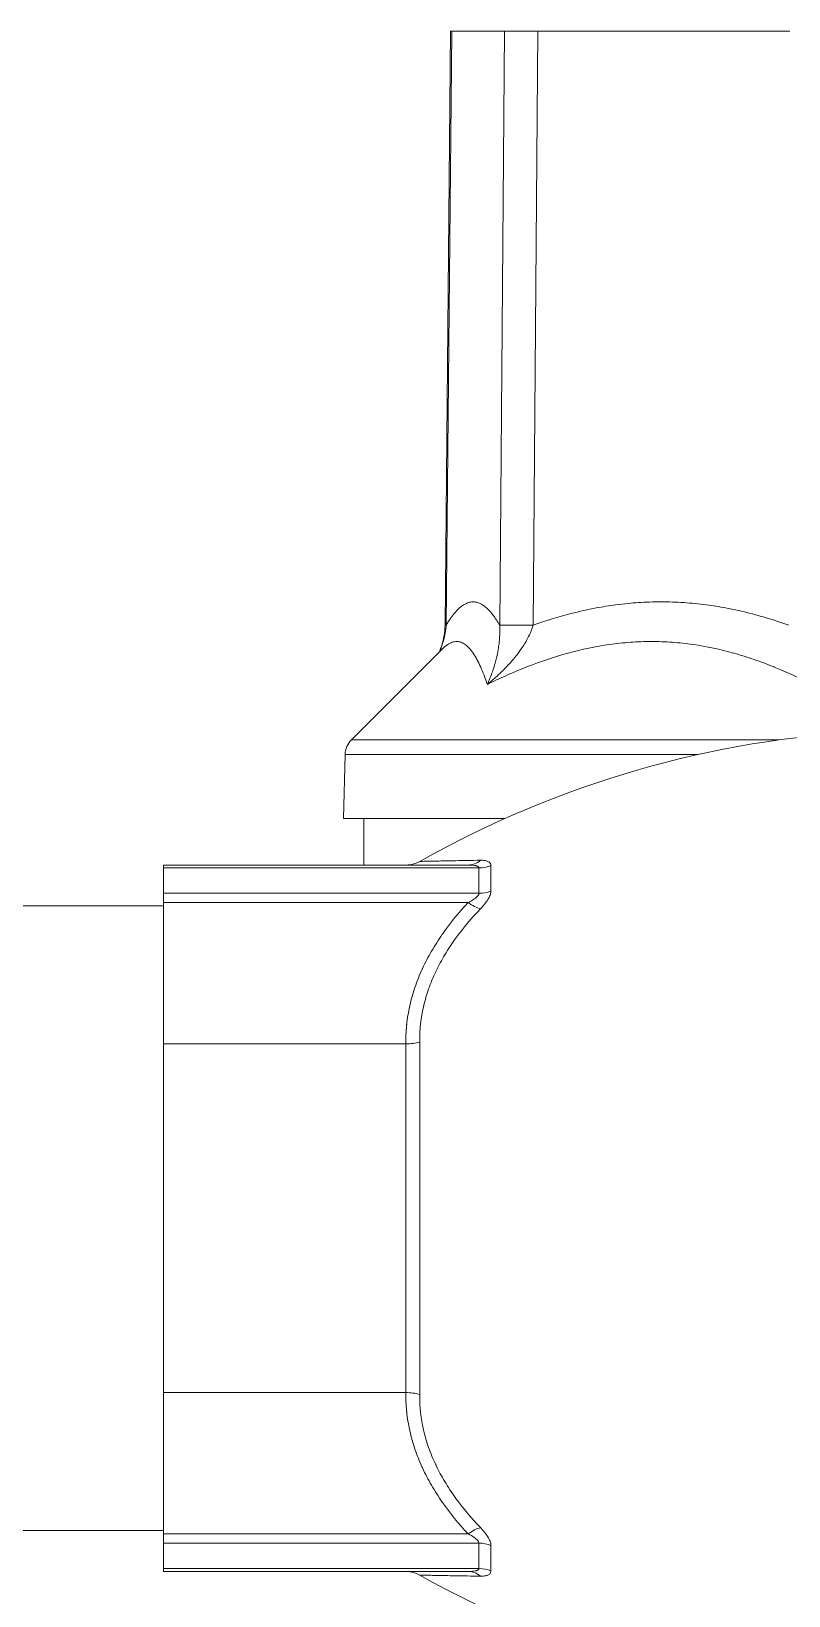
# Model space of a CAD drawing. Header units: millimetres. Extents: x 2.27 to 5, y 4.62 to 5.66.
# Drawn here: x 3.5547 to 3.5973, y 5.4512 to 5.5393 of the extents above; entities that cross this region are included whole.
import ezdxf

# ---------------------------------------------------------------- set-up
doc = ezdxf.new("R2010")
doc.units = ezdxf.units.MM

# ---------------------------------------------------------------- blocks, each defined once
blk = doc.blocks.new('110-32-lateral')
at = {"linetype": 'Continuous', "lineweight": 5}
for p, q in [((8.628609095765071, 3.67772370488722), (8.628300622068023, 3.644254321665311)), ((8.6286768982755, 3.67772370488722), (8.628368403818392, 3.644252069199463)), ((8.6286768982755, 3.67772370488722), (8.628609095765071, 3.67772370488722)), ((8.6286768982755, 3.67772370488722), (8.631647601531178, 3.67772370488722)), ((8.631380502050268, 3.644252055318496), (8.631647601531178, 3.67772370488722)), ((8.633531398165628, 3.67772370488722), (8.631647601531178, 3.67772370488722)), ((8.633531398165628, 3.67772370488722), (8.633264298795496, 3.644252069199463)), ((8.633531398165628, 3.67772370488722), (8.647730624840463, 3.67772370488722)), ((8.628129186543951, 3.642894814796484), (8.623022718831315, 3.637788347083848)), ((8.647105989477431, 3.637788347083848), (8.623022718831315, 3.637788347083848)), ((8.622666977370066, 3.636960336407067), (8.622572670566754, 3.63335890488722)), ((8.642556432305952, 3.636960336407067), (8.622666977370066, 3.636960336407067)), ((8.622572670566754, 3.63335890488722), (8.631681113475729, 3.63335890488722)), ((8.623731912889951, 3.630734904887223), (8.623731912889951, 3.63335890488722)), ((8.62960247596967, 3.630734904887223), (8.612442312889883, 3.630734904887223)), ((8.612442312889883, 3.630734904887223), (8.612442312889883, 3.630572022373407)), ((8.630882797102627, 3.629265827867886), (8.630882797102627, 3.630705408302365)), ((8.630209081250847, 3.630572022373407), (8.612442312889883, 3.630572022373407)), ((8.612442312889883, 3.630572022373407), (8.612442312889883, 3.629142103552585)), ((8.630209081250847, 3.629142103552585), (8.630209081250847, 3.630572022373407)), ((8.630209081250847, 3.629142103552585), (8.612442312889883, 3.629142103552585)), ((8.612442312889883, 3.629142103552585), (8.612442312889883, 3.628619191555912)), ((8.612442312889902, 3.62843090488722), (8.487770312889907, 3.62843090488722)), ((8.62960247596967, 3.628619191555912), (8.612442312889883, 3.628619191555912)), ((8.612442312889883, 3.620654891223678), (8.612442312889883, 3.628619191555912)), ((8.626090426211277, 3.620654891246871), (8.612442312889883, 3.620654891223678)), ((8.612442312889883, 3.620654891223678), (8.612442312889883, 3.601006918550743)), ((8.626090495447826, 3.601006918359136), (8.626090495447826, 3.620654891415377)), ((8.626875524429428, 3.600900408517993), (8.626875524429428, 3.620761401256587)), ((8.626090426211277, 3.601006918527552), (8.612442312889883, 3.601006918550743)), ((8.612442312889883, 3.593042618218528), (8.612442312889883, 3.601006918550743)), ((8.612442312889902, 3.593230904887221), (8.487770312889907, 3.593230904887221)), ((8.629602475969612, 3.593042618218528), (8.612442312889883, 3.593042618218528)), ((8.612442312889883, 3.593042618218528), (8.612442312889883, 3.592519706221857)), ((8.630209081250847, 3.592519706221857), (8.612442312889883, 3.592519706221857)), ((8.612442312889883, 3.592519706221857), (8.612442312889883, 3.591089787401035)), ((8.630209081250847, 3.591089787401035), (8.630209081250847, 3.592519706221857)), ((8.630882797102627, 3.590956401472077), (8.630882797102627, 3.592395981906555)), ((8.630209081250847, 3.591089787401035), (8.612442312889883, 3.591089787401035)), ((8.612442312889883, 3.591089787401035), (8.612442312889883, 3.590926904887222)), ((8.62960247596967, 3.590926904887222), (8.612442312889883, 3.590926904887222))]:
    blk.add_line(p, q, dxfattribs=at)
for centre, radius, start, end in [((8.623882560677238, 3.636928505237925), 0.001216, 135.0000000000113, 178.5000000000003), ((8.655136567766334, 3.580750904888158), 0.0575999999989701, 66.55357375091806, 119.3817730608071), ((8.655136567766334, 3.640910904886283), 0.0575999999989701, 240.6182269391889, 293.446426249082)]:
    blk.add_arc(centre, radius, start, end, dxfattribs=at)
for centre, major_axis, ratio, start_param, end_param in [((8.632900426705602, 3.644211927136172), (-0.0045998046375792, 4.239452914159998e-05), 0.0020685575872328, 0, 0.1719034599439739), ((8.635912525048253, 3.644211927136172), (-0.0045998535467709, 3.67062427739e-05), 0.0050541338821483, 5.325913381661126, 6.1112801045681), ((8.629602475969662, 3.632334904887223), (7.3e-15, -0.0016), 0.7765816069179444, 0, 0.5888527156676222), ((8.630209081250847, 3.632006696609323), (0.0016, 0), 0.896671397446734, 4.712388980384961, 5.147016308752708), ((8.630209081250861, 3.630472859269545), (0.0016, -1.47e-14), 0.8317223230995991, 4.712388980379061, 5.147016308739615), ((8.629602475969655, 3.629419191555921), (0.001167683077478, -0.0010938538433316), 0.3882908034601344, 5.061251774782728, 5.650104490464419), ((8.62609045153966, 3.621450573880167), (0.0016000373750669, 1.12315990107e-05), 0.4972685956650016, 4.708925816826488, 5.221740941518084), ((8.62609045484961, 3.600211237255948), (0.0016000345318205, -1.12315682943e-05), 0.4972686174901068, 1.061445293054848, 1.57426155577809), ((8.629602475969634, 3.592242618218541), (-0.0011676830774843, -0.001093853843325), 0.3882908034658897, 3.774673470306467, 4.363526186013877), ((8.630209081250861, 3.5911889505049), (-0.0016, -8e-16), 0.8317223230997058, 4.277761652025982, 4.712388980391009), ((8.630209081250847, 3.589655113165125), (-0.0015999999999999, -3.4e-15), 0.8966713974465578, 4.277761652024319, 4.712388980383878), ((8.629602475969655, 3.589326904887221), (-3.800000000000001e-15, 0.0016), 0.7765816069221029, 5.694332591486187, 6.283185307165112)]:
    blk.add_ellipse(centre, major_axis=major_axis, ratio=ratio, start_param=start_param, end_param=end_param, dxfattribs=at)
for points, knots in [([(8.62836840381837, 3.644252069199463), (8.628518015837477, 3.644504129608237), (8.628668307422423, 3.644723958989459), (8.628819300872678, 3.644907860768647), (8.628919300196372, 3.645029654485632), (8.629019607451141, 3.645135686585451), (8.629120269644032, 3.645225042129069), (8.629196409245642, 3.645292629525067), (8.629272758448002, 3.645350669930048), (8.629349292005214, 3.645398742162843), (8.629399740355396, 3.645430429763973), (8.629450268808085, 3.645457786793141), (8.629500897420982, 3.645480711258464), (8.629539440604901, 3.645498163482272), (8.629578035807718, 3.64551304390336), (8.629616705278195, 3.645525311450156), (8.629705888990813, 3.645553604192581), (8.629795468023339, 3.645568009133459), (8.629884804085739, 3.645568120628055), (8.6299746898758, 3.645568232808727), (8.630064184953625, 3.645553901997498), (8.630153202889446, 3.645525573296769), (8.630241968479714, 3.645497324901445), (8.630330259674786, 3.6454551577329), (8.630418133784431, 3.645399504187821), (8.630493258222094, 3.645351925426632), (8.630568077800133, 3.645294489372837), (8.630642620425396, 3.6452275318413), (8.630742456546363, 3.645137854556741), (8.630841757229282, 3.645031144408617), (8.630940565301342, 3.644908262104007), (8.630965063099374, 3.644877795505312), (8.630989530614313, 3.644846334754728), (8.631013966225211, 3.644813897736732), (8.631075590474147, 3.644732094712452), (8.631137035010248, 3.644644060129614), (8.631198281748347, 3.644550048470978), (8.63125927441542, 3.644456426802733), (8.63132007101629, 3.644356877249389), (8.631380500690339, 3.644252044114136)], [0, 0, 0, 0, 0.1503962124823886, 0.1503962124823886, 0.1503962124823886, 0.2500000000000002, 0.2500000000000002, 0.2500000000000002, 0.3253390372526271, 0.3253390372526271, 0.3253390372526271, 0.3750000000000002, 0.3750000000000002, 0.3750000000000002, 0.4128065191087131, 0.4128065191087131, 0.4128065191087131, 0.5, 0.5, 0.5, 0.5877300242253427, 0.5877300242253427, 0.5877300242253427, 0.6752113538380048, 0.6752113538380048, 0.6752113538380048, 0.75, 0.75, 0.75, 0.8501656206524405, 0.8501656206524405, 0.8501656206524405, 0.875, 0.875, 0.875, 0.9376299044248668, 0.9376299044248668, 0.9376299044248668, 1, 1, 1, 1]), ([(8.633264298795453, 3.644252069199463), (8.63397029168599, 3.644504121420531), (8.634680622902982, 3.64472393442038), (8.635395983215126, 3.644907890970653), (8.635868922364585, 3.645029508361143), (8.636344059430632, 3.645135453554321), (8.636821424107607, 3.645224745715149), (8.637183271297358, 3.645292430064294), (8.637546510872085, 3.645350559799727), (8.637911026244446, 3.645398698645184), (8.638150642485797, 3.645430342987467), (8.638390810008067, 3.645457670619126), (8.638631636064117, 3.645480579936503), (8.638815646788748, 3.645498084521182), (8.6390000223738, 3.645513007073031), (8.639184858471253, 3.645525304003019), (8.639609927718794, 3.645553583364289), (8.640037433211283, 3.645567983755974), (8.640463967148932, 3.64556811605091), (8.640893871354521, 3.645568249391181), (8.641322337044343, 3.645553923279639), (8.641749148387078, 3.645525573756192), (8.6421743251695, 3.645497332802975), (8.642597860361981, 3.645455175570944), (8.643019895339629, 3.645399529905553), (8.6433804311783, 3.645351992953159), (8.6437398720985, 3.645294611935952), (8.644098331098027, 3.645227719659427), (8.644579077364021, 3.645138007273331), (8.645057897528522, 3.645031231468511), (8.645534999065303, 3.644908244041623), (8.645652991363924, 3.644877827939222), (8.645770878540338, 3.644846420263366), (8.645888647540637, 3.644814040400511), (8.64618645595597, 3.644732159806959), (8.646483677199157, 3.644644021163177), (8.646780115478514, 3.644549908359039), (8.647074912145639, 3.644456316731623), (8.647368934885073, 3.644356816677782), (8.647661378032097, 3.644252045797236)], [0, 0, 0, 0, 0.1505008491662906, 0.1505008491662906, 0.1505008491662906, 0.25, 0.25, 0.25, 0.3254213494398959, 0.3254213494398959, 0.3254213494398959, 0.3749999999999999, 0.3749999999999999, 0.3749999999999999, 0.4128821277301073, 0.4128821277301073, 0.4128821277301073, 0.4999999999999999, 0.4999999999999999, 0.4999999999999999, 0.5878062361853523, 0.5878062361853523, 0.5878062361853523, 0.6752762006390016, 0.6752762006390016, 0.6752762006390016, 0.7499999999999999, 0.7499999999999999, 0.7499999999999999, 0.8502156106318095, 0.8502156106318095, 0.8502156106318095, 0.8749999999999998, 0.8749999999999998, 0.8749999999999998, 0.9376735363664186, 0.9376735363664186, 0.9376735363664186, 1, 1, 1, 1]), ([(8.627984744085921, 3.642750372338453), (8.628033107195805, 3.64287080221435), (8.62807682264566, 3.642993331348478), (8.628228078988755, 3.643482197555098), (8.628297073603205, 3.643869313206188), (8.628300622068023, 3.644254321665311)], [0.0477768537689138, 0.0477768537689138, 0.0477768537689138, 0.0477768537689138, 0.0868308261427736, 0.0868308261427736, 0.2014372328810355, 0.2014372328810355, 0.2014372328810355, 0.2014372328810355]), ([(8.628368403818392, 3.644252069199463), (8.628358358942755, 3.644107171685195), (8.628339897824027, 3.643964162040308), (8.628315123473433, 3.643825374347677), (8.62828882362765, 3.643678040721294), (8.628255402462457, 3.643535353148415), (8.628216465111583, 3.643396261953839), (8.6282058602512, 3.64335837949223), (8.62819484122081, 3.643320763133647), (8.628183421440298, 3.643283375895407), (8.628150803903017, 3.643176589286291), (8.628115018897267, 3.643071982625652), (8.628076487684986, 3.642969153141432), (8.628049847445487, 3.642898057478355), (8.628021896906084, 3.64282781297479), (8.627992725242107, 3.642758348667364)], [0, 0, 0, 0, 0.1063511576101013, 0.1063511576101013, 0.1063511576101013, 0.2192509502588688, 0.2192509502588688, 0.2192509502588688, 0.25, 0.25, 0.25, 0.3378264057471117, 0.3378264057471117, 0.3378264057471117, 0.3985490340864024, 0.3985490340864024, 0.3985490340864024, 0.3985490340864024]), ([(8.633264298795496, 3.644252069199463), (8.633221514569463, 3.644107174674708), (8.633168776784835, 3.643964172028621), (8.633109038403644, 3.643825384178597), (8.633045621113396, 3.643678049262714), (8.632974286100662, 3.643535352988942), (8.63289673954933, 3.643396252411527), (8.632875627115617, 3.643358381588516), (8.632854048040258, 3.643320776603399), (8.632832010743314, 3.643283400315556), (8.632769031981814, 3.643176585386118), (8.63270250638628, 3.643071955767027), (8.632632861491615, 3.642969097618603), (8.632534361418436, 3.642823623421314), (8.632429638165162, 3.642681700512926), (8.632319554830863, 3.64254273921049), (8.632285965700142, 3.642500338701982), (8.632251874937083, 3.642458214140614), (8.632217357755074, 3.642416405463155), (8.632134160270615, 3.642315633134991), (8.632048287458872, 3.642216451565076), (8.631960643584748, 3.642119404041661), (8.631833096260017, 3.641978171672512), (8.631701785709495, 3.641841427630549), (8.631566457170818, 3.641707640588421), (8.631540354742379, 3.641681835486799), (8.631514102238702, 3.641656140954623), (8.631487702524431, 3.641630554651371), (8.631373540192982, 3.641519909816267), (8.63125785268329, 3.641412445039879), (8.631140051243548, 3.641307113433342), (8.631066231057112, 3.641241107458796), (8.6309915721151, 3.641175939573304), (8.63091532450261, 3.641110938765571), (8.630838994480825, 3.641045867704217), (8.630761069202094, 3.640980961559137), (8.630683240303304, 3.640917599881298)], [0, 0, 0, 0, 0.1063555931673282, 0.1063555931673282, 0.1063555931673282, 0.2192609546244836, 0.2192609546244836, 0.2192609546244836, 0.25, 0.25, 0.25, 0.3378468449458883, 0.3378468449458883, 0.3378468449458883, 0.4620902758161986, 0.4620902758161986, 0.4620902758161986, 0.5, 0.5, 0.5, 0.5913745996837045, 0.5913745996837045, 0.5913745996837045, 0.7243512150482414, 0.7243512150482414, 0.7243512150482414, 0.75, 0.75, 0.75, 0.8609150295610247, 0.8609150295610247, 0.8609150295610247, 0.9304198520768344, 0.9304198520768344, 0.9304198520768344, 0.999999796208386, 0.999999796208386, 0.999999796208386, 0.999999796208386]), ([(8.631380502796723, 3.644252057004436), (8.631388055242075, 3.644107166650844), (8.63138959399405, 3.643964168134935), (8.631386396609777, 3.643825384178597), (8.631383002223608, 3.643678049262717), (8.631374275235407, 3.643535352988942), (8.631361455483407, 3.643396252411527), (8.631357965242259, 3.643358381588516), (8.631354168224505, 3.643320776603403), (8.631350077414622, 3.64328340031556), (8.631338386591535, 3.643176585386122), (8.63132433621007, 3.643071955767029), (8.631308256340382, 3.642969097618603), (8.631285514280847, 3.642823623421314), (8.63125871893775, 3.642681700512926), (8.631228444429034, 3.64254273921049), (8.631219206932393, 3.642500338701985), (8.63120964410112, 3.642458214140617), (8.631199786600922, 3.642416405463158), (8.631176026862391, 3.642315633134995), (8.631150501935956, 3.642216451565076), (8.631123565480522, 3.642119404041661), (8.631084365104428, 3.641978171672516), (8.631042174519791, 3.641841427630549), (8.630997090709377, 3.641707640588421), (8.630988394857447, 3.641681835486803), (8.630979590968288, 3.641656140954626), (8.630970680325952, 3.641630554651378), (8.63093214734433, 3.641519909816253), (8.630892041032247, 3.641412445039875), (8.630850208315257, 3.641307113433342), (8.63082399387362, 3.64124110745881), (8.630797096692687, 3.641175939573322), (8.630769230733655, 3.641110938765571), (8.630741334645819, 3.641045867678666), (8.630712466575488, 3.64098096150813), (8.630683239841808, 3.64091759980662)], [2.9838029257e-06, 2.9838029257e-06, 2.9838029257e-06, 2.9838029257e-06, 0.1063555931712155, 0.1063555931712155, 0.1063555931712155, 0.2192609546258009, 0.2192609546258009, 0.2192609546258009, 0.25, 0.25, 0.25, 0.3378468449472411, 0.3378468449472411, 0.3378468449472411, 0.4620902758178302, 0.4620902758178302, 0.4620902758178302, 0.5, 0.5, 0.5, 0.5913745996855492, 0.5913745996855492, 0.5913745996855492, 0.7243512150507017, 0.7243512150507017, 0.7243512150507017, 0.75, 0.75, 0.75, 0.8609150295858979, 0.8609150295858979, 0.8609150295858979, 0.9304198521077738, 0.9304198521077738, 0.9304198521077738, 0.999999823544928, 0.999999823544928, 0.999999823544928, 0.999999823544928]), ([(8.6306832398595, 3.64091760107177), (8.630561568950817, 3.641272594969578), (8.630436789003907, 3.641598494572122), (8.63030767251366, 3.641888785433852), (8.63030355842271, 3.641898035088981), (8.630299439936964, 3.641907248658206), (8.630295317128372, 3.641916425707307), (8.630231543021038, 3.642058381876683), (8.630166596840503, 3.642191849182967), (8.630100680706732, 3.642315255952574), (8.630030697349206, 3.642446277291131), (8.62995962103882, 3.642565957887455), (8.629887368359256, 3.642673456288044), (8.62988520252353, 3.642676678644328), (8.629883035630357, 3.642679890050754), (8.629880867675487, 3.642683090489718), (8.62973909386917, 3.642892383783156), (8.629592708558874, 3.643054730242436), (8.629440715920481, 3.643164714008417), (8.629363889797986, 3.643220306347405), (8.629285630808347, 3.643262522460112), (8.629205823662778, 3.643290806924728), (8.629125874711539, 3.643319141646717), (8.629044371894457, 3.643333495011919), (8.628961348507168, 3.643333341731047), (8.62887888313886, 3.643333189480412), (8.628795000075456, 3.643318703970877), (8.628710626704098, 3.643290384603567), (8.628626253332733, 3.643262065236257), (8.628541157370357, 3.643219859847501), (8.6284554000256, 3.643164465319731), (8.628347714909566, 3.643094906657819), (8.628238963876356, 3.643004552084605), (8.628129319535205, 3.642894918695049)], [1.48468354e-08, 1.48468354e-08, 1.48468354e-08, 1.48468354e-08, 0.1211400655708289, 0.1211400655708289, 0.1211400655708289, 0.1249999999999999, 0.1249999999999999, 0.1249999999999999, 0.1847078101699665, 0.1847078101699665, 0.1847078101699665, 0.2480997718563707, 0.2480997718563707, 0.2480997718563707, 0.2499999999999997, 0.2499999999999997, 0.2499999999999997, 0.374265768182241, 0.374265768182241, 0.374265768182241, 0.4370770808154461, 0.4370770808154461, 0.4370770808154461, 0.5, 0.5, 0.5, 0.5624999999999999, 0.5624999999999999, 0.5624999999999999, 0.6249999999999999, 0.6249999999999999, 0.6249999999999999, 0.7034809717622493, 0.7034809717622493, 0.7034809717622493, 0.7034809717622493]), ([(8.648954004573632, 3.64091760105369), (8.648263116751309, 3.641272559411628), (8.647563055145424, 3.641598413775401), (8.646851401553148, 3.641888665339942), (8.646828523497085, 3.641897996272348), (8.646805633484467, 3.641907290478851), (8.64678273203782, 3.641916547522193), (8.646431810385906, 3.642058394322937), (8.646077545614496, 3.642191762608145), (8.64572146250162, 3.642315112283895), (8.645343143140137, 3.642446164751365), (8.644962772678, 3.642565907986906), (8.644580640515043, 3.64267343462864), (8.64456882763951, 3.642676758606466), (8.644557013080586, 3.642680070906489), (8.644545196826781, 3.642683371509814), (8.643796258694643, 3.642892570442935), (8.643040099866234, 3.643054820455109), (8.642275293931398, 3.643164739492046), (8.641888515948258, 3.643220327794228), (8.641499525735057, 3.64326253580629), (8.641108164351941, 3.643290813958326), (8.640715542370437, 3.643319183195981), (8.640320533430147, 3.643333532483488), (8.639923315357201, 3.643333343120911), (8.639529293141633, 3.643333155281868), (8.639133182543404, 3.64331863291877), (8.638739798492693, 3.643290263640366), (8.638346414441976, 3.643261894361963), (8.637954497426271, 3.643219630326015), (8.637563992943527, 3.643164178782221), (8.636782983978051, 3.643053275694629), (8.636007589618977, 3.642889639193949), (8.635237349340072, 3.642679497316252), (8.635229561267968, 3.642677372524623), (8.635221773723899, 3.642675242979041), (8.635213986707804, 3.642673108685944), (8.634451637884837, 3.642464161406007), (8.633694346749913, 3.642209714360007), (8.632941680372376, 3.641916129716714), (8.632921112657662, 3.641908107084955), (8.63290054739042, 3.641900054804139), (8.632879984460196, 3.641891972955364), (8.632491632548728, 3.641739338997712), (8.632104114203784, 3.641576170484223), (8.63171973084691, 3.641404426665777), (8.63137205776463, 3.641249085125476), (8.631026949303333, 3.641086724848491), (8.630683239804767, 3.640917600520944)], [1.52885703e-08, 1.52885703e-08, 1.52885703e-08, 1.52885703e-08, 0.1211066937485885, 0.1211066937485885, 0.1211066937485885, 0.1250000000000001, 0.1250000000000001, 0.1250000000000001, 0.184657605116349, 0.184657605116349, 0.184657605116349, 0.2480406363769738, 0.2480406363769738, 0.2480406363769738, 0.2500000000000003, 0.2500000000000003, 0.2500000000000003, 0.3741884404879948, 0.3741884404879948, 0.3741884404879948, 0.4369930715102337, 0.4369930715102337, 0.4369930715102337, 0.5000000000000006, 0.5000000000000006, 0.5000000000000006, 0.5625000000000006, 0.5625000000000006, 0.5625000000000006, 0.6250000000000004, 0.6250000000000004, 0.6250000000000004, 0.7500000000000002, 0.7500000000000002, 0.7500000000000002, 0.7512639030183764, 0.7512639030183764, 0.7512639030183764, 0.8750000000000001, 0.8750000000000001, 0.8750000000000001, 0.8783812706637686, 0.8783812706637686, 0.8783812706637686, 0.9422400160609068, 0.9422400160609068, 0.9422400160609068, 0.9999999748264572, 0.9999999748264572, 0.9999999748264572, 0.9999999748264572]), ([(8.626089597086903, 3.630734904889159), (8.626262481650471, 3.630734913398395), (8.626437590272138, 3.630763684012642), (8.626695824279594, 3.630850880593985), (8.626787663492768, 3.630891808082591), (8.626874516386719, 3.630940710388487)], [0, 0, 0, 0, 0.0514601729647285, 0.0514601729647285, 0.0811286948073375, 0.0811286948073375, 0.0811286948073375, 0.0811286948073375]), ([(8.626874516599306, 3.630940710270053), (8.626874517055986, 3.630940710193399), (8.626874518163838, 3.630940710130797), (8.626874519923057, 3.630940710082246), (8.626874834166273, 3.630940701409585), (8.626896059288846, 3.630941164219098), (8.626937206260848, 3.630942083012214), (8.626937588587253, 3.630942091549389), (8.626937972625235, 3.630942100125763), (8.626938358373216, 3.630942108741304), (8.626979567599271, 3.630943029134176), (8.627040480474271, 3.63094434947941), (8.627119766205432, 3.630946031533675), (8.627121097085968, 3.630946059768429), (8.627122433131767, 3.630946088104867), (8.627123774336672, 3.630946116542762), (8.627203271652746, 3.630947802143758), (8.627300946977876, 3.630949880323612), (8.627415922287447, 3.630952268395024), (8.627418445585908, 3.630952320804683), (8.62742097722532, 3.63095237336363), (8.627423517210183, 3.630952426071182), (8.627479938821637, 3.630953596883319), (8.627540417648582, 3.630954839118476), (8.627605025418736, 3.630956152549721), (8.627672613233301, 3.630957526563212), (8.627744719430424, 3.630958978486987), (8.627820735854378, 3.630960494308457), (8.627824380500327, 3.630960566985287), (8.627828034140242, 3.630960639809138), (8.62783169675592, 3.630960712779543), (8.627981202178866, 3.630963691380678), (8.628145083093983, 3.630966885408316), (8.628321511932022, 3.630970232193778), (8.628503003029982, 3.630973675008317), (8.628697775525858, 3.63097727956288), (8.628904822464362, 3.630981000913941), (8.628908663472272, 3.630981069950163), (8.628912508708062, 3.630981139026677), (8.628916358167528, 3.630981208143278), (8.629329424869523, 3.630988624708507), (8.62979042040434, 3.630996454356971), (8.63029258655876, 3.63100437938904)], [0.4996533291639299, 0.4996533291639299, 0.4996533291639299, 0.4996533291639299, 0.4999999999999993, 0.4999999999999993, 0.4999999999999993, 0.5619246134325838, 0.5619246134325838, 0.5619246134325838, 0.5624999999999992, 0.5624999999999992, 0.5624999999999992, 0.62396820231175, 0.62396820231175, 0.62396820231175, 0.6249999999999992, 0.6249999999999992, 0.6249999999999992, 0.6861578040638693, 0.6861578040638693, 0.6861578040638693, 0.6874999999999992, 0.6874999999999992, 0.6874999999999992, 0.717314688523754, 0.717314688523754, 0.717314688523754, 0.7485045846341641, 0.7485045846341641, 0.7485045846341641, 0.7499999999999991, 0.7499999999999991, 0.7499999999999991, 0.8110418145585246, 0.8110418145585246, 0.8110418145585246, 0.8738350974994554, 0.8738350974994554, 0.8738350974994554, 0.8749999999999994, 0.8749999999999994, 0.8749999999999994, 1, 1, 1, 1]), ([(8.630209081250866, 3.630572022373407), (8.630209081250866, 3.63059047819808), (8.630202869365448, 3.63060706572271), (8.630191431954982, 3.630621739479238), (8.630183923409696, 3.630631372653265), (8.630174188740597, 3.630640176185448), (8.63016265589615, 3.630648190852454), (8.630156621306327, 3.630652384547094), (8.63015009593375, 3.630656362667263), (8.630143167769708, 3.630660132800162), (8.630133083400267, 3.630665620460785), (8.630122218255735, 3.630670639781866), (8.630110697386286, 3.630675259709562), (8.630102056734195, 3.630678724655339), (8.630093047236898, 3.630681964607269), (8.630083721653753, 3.630685003739723), (8.630067517132604, 3.630690284662687), (8.630050345573954, 3.630694965558404), (8.630032534648505, 3.630699139535732), (8.630019595402834, 3.630702171838471), (8.630006316379408, 3.630704936372168), (8.629992777945452, 3.630707469566214), (8.629978478325638, 3.630710145186743), (8.629963811283837, 3.63071256678209), (8.62994884173667, 3.630714763024744), (8.6298440549065, 3.630730136723304), (8.62972486168956, 3.630734904887218), (8.629602475969662, 3.630734904887223)], [0, 0, 0, 0, 0.1249999999999979, 0.1249999999999979, 0.1249999999999979, 0.2070612466025654, 0.2070612466025654, 0.2070612466025654, 0.2499999999999958, 0.2499999999999958, 0.2499999999999958, 0.3124999999999947, 0.3124999999999947, 0.3124999999999947, 0.3593749999999939, 0.3593749999999939, 0.3593749999999939, 0.4408269496976131, 0.4408269496976131, 0.4408269496976131, 0.4999999999999916, 0.4999999999999916, 0.4999999999999916, 0.5624999999999928, 0.5624999999999928, 0.5624999999999928, 1, 1, 1, 1]), ([(8.630292586558767, 3.63100437938904), (8.630374416596275, 3.631005670805524), (8.630451858869874, 3.631002176496778), (8.630522217870755, 3.630992546185491), (8.630592576871644, 3.630982915874206), (8.630655852932122, 3.630967147428993), (8.630709285279195, 3.630943883924324), (8.63073600145273, 3.630932252171987), (8.630760428769399, 3.630918592379988), (8.630781924513206, 3.630902884187552), (8.63080342025701, 3.630887175995116), (8.630821982066998, 3.63086941782976), (8.630836956536776, 3.63084959070964), (8.630851931006546, 3.630829763589517), (8.630863384022966, 3.630807912367779), (8.630871100541405, 3.630783923474496), (8.630878817059843, 3.63075993458121), (8.630882797097803, 3.630733807440673), (8.630882797102641, 3.630705408302368)], [0, 0, 0, 0, 0.2499999999999992, 0.2499999999999992, 0.2499999999999992, 0.4999999999999984, 0.4999999999999984, 0.4999999999999984, 0.624999999999999, 0.624999999999999, 0.624999999999999, 0.7499999999999992, 0.7499999999999992, 0.7499999999999992, 0.8749999999999996, 0.8749999999999996, 0.8749999999999996, 1, 1, 1, 1]), ([(8.629602475969655, 3.62861919155592), (8.629684519925297, 3.628662656305049), (8.62976340178804, 3.628707031957858), (8.629839290789185, 3.628754499799214), (8.629892709750372, 3.628787912846384), (8.629944684722481, 3.628822900879235), (8.629992747882909, 3.628859291707378), (8.630006352353297, 3.628869592277283), (8.630019677100911, 3.62888002804345), (8.630032616879575, 3.628890581606022), (8.630047341890482, 3.628902591187337), (8.630061568455908, 3.628914753021462), (8.630075150238724, 3.628927061597553), (8.63008790870682, 3.628938624039495), (8.630100101662228, 3.628950310309988), (8.630111583189112, 3.628962109477413), (8.630123064715995, 3.628973908644841), (8.630133835020082, 3.628985820703629), (8.630143746728443, 3.628997828318971), (8.630150191986067, 3.629005636475909), (8.630156272179732, 3.629013490754552), (8.63016193522715, 3.629021377802416), (8.630191107388924, 3.629062006499143), (8.630209081250861, 3.629103549003538), (8.630209081250861, 3.629142103552585)], [0, 0, 0, 0, 0.2934428776600264, 0.2934428776600264, 0.2934428776600264, 0.4999999999999988, 0.4999999999999988, 0.4999999999999988, 0.5584668221831935, 0.5584668221831935, 0.5584668221831935, 0.6249999999999992, 0.6249999999999992, 0.6249999999999992, 0.6874999999999992, 0.6874999999999992, 0.6874999999999992, 0.7499999999999993, 0.7499999999999993, 0.7499999999999993, 0.7906416923564193, 0.7906416923564193, 0.7906416923564193, 1, 1, 1, 1]), ([(8.630882797102641, 3.629265827867893), (8.630882797100616, 3.629230283823982), (8.630878669829556, 3.629192938092355), (8.630870811370647, 3.629154387555775), (8.630862952911741, 3.629115837019195), (8.63085136487291, 3.629076081863018), (8.630836431112483, 3.629035704768989), (8.630821497352066, 3.628995327674957), (8.63080321576247, 3.628954193657161), (8.630781911307672, 3.628912371774029), (8.630760606852874, 3.628870549890898), (8.630736279440809, 3.628828038290798), (8.630709187480555, 3.628784896082965), (8.630682095520298, 3.628741753875131), (8.630652627977035, 3.628698591630076), (8.630621216909468, 3.628655462862926), (8.630597658608792, 3.628623116287563), (8.630573001390628, 3.628590786010033), (8.630547358454344, 3.628558484925203), (8.630539312691097, 3.628548350092042), (8.630531165466657, 3.628538212968205), (8.630522924472281, 3.62852808022145), (8.630452369973682, 3.628441329662674), (8.630374887973744, 3.628354903688702), (8.630292586558767, 3.628269071142035)], [0, 0, 0, 0, 0.1250000000000007, 0.1250000000000007, 0.1250000000000007, 0.2500000000000014, 0.2500000000000014, 0.2500000000000014, 0.3750000000000022, 0.3750000000000022, 0.3750000000000022, 0.5000000000000029, 0.5000000000000029, 0.5000000000000029, 0.6250000000000023, 0.6250000000000023, 0.6250000000000023, 0.7187500000000017, 0.7187500000000017, 0.7187500000000017, 0.7481651299852837, 0.7481651299852837, 0.7481651299852837, 1, 1, 1, 1]), ([(8.626090426212272, 3.620654891258471), (8.626085552023177, 3.621003374304905), (8.626100916184171, 3.621352556106973), (8.626135639791533, 3.621697538511849), (8.626137392854048, 3.621714955357862), (8.626139195520933, 3.621732361551596), (8.626141047669257, 3.621749757491176), (8.626177998405621, 3.622096810030008), (8.626234518758208, 3.622440159222705), (8.626309572777094, 3.622779994351965), (8.626312797600873, 3.622794595947222), (8.62631605662095, 3.62280919104824), (8.626319349818672, 3.622823779690897), (8.626396601063375, 3.623165997468284), (8.626492352340861, 3.623503864290462), (8.626606387745554, 3.62383916430517), (8.626725115098282, 3.624188260125202), (8.626863665560201, 3.624534581619752), (8.62702051647421, 3.624876097998484), (8.627024799252595, 3.624885423025205), (8.627029095699719, 3.624894744455854), (8.627033405770185, 3.624904062264317), (8.627186915411732, 3.625235930025699), (8.627356476947922, 3.62556064422413), (8.627539520095523, 3.625877265460488), (8.627728047240858, 3.626203372712385), (8.627930884277957, 3.626520900207507), (8.628147760028888, 3.626832297181678), (8.628150715293536, 3.626836540442926), (8.628153673170287, 3.626840782563157), (8.628156633659037, 3.626845023545556), (8.628587792631505, 3.627462670754827), (8.629071987674777, 3.628052898162607), (8.629602475969655, 3.628619191555923)], [0, 0, 0, 0, 0.1189925213801739, 0.1189925213801739, 0.1189925213801739, 0.1250000000000002, 0.1250000000000002, 0.1250000000000002, 0.2448504224281824, 0.2448504224281824, 0.2448504224281824, 0.2500000000000005, 0.2500000000000005, 0.2500000000000005, 0.3707978721974875, 0.3707978721974875, 0.3707978721974875, 0.4965659318550319, 0.4965659318550319, 0.4965659318550319, 0.5000000000000002, 0.5000000000000002, 0.5000000000000002, 0.6223095014570469, 0.6223095014570469, 0.6223095014570469, 0.7482834123039571, 0.7482834123039571, 0.7482834123039571, 0.75, 0.75, 0.75, 1, 1, 1, 1]), ([(8.630292586558767, 3.628269071142035), (8.629782518775663, 3.62773711896629), (8.629314944019775, 3.627182484877888), (8.62889690365781, 3.626601568669233), (8.628890316952727, 3.626592415668493), (8.628883743101845, 3.626583256878234), (8.628877182110358, 3.626574092261357), (8.628666554554435, 3.626279880500931), (8.628469150010162, 3.625979679322842), (8.628285380192992, 3.625671135311822), (8.628111563458665, 3.625379302228367), (8.62794993588512, 3.625079995252981), (8.62780297819829, 3.624774021701512), (8.627795412278628, 3.624758269063061), (8.627787888276075, 3.624742504842448), (8.627780406475429, 3.624726729193848), (8.627628054589131, 3.624405489703978), (8.627493170982317, 3.62407952193686), (8.627377472121005, 3.623750828765917), (8.62726817551016, 3.62344032398494), (8.627175999482901, 3.623127385441819), (8.627101299866673, 3.622810494256707), (8.627097034992415, 3.622792401780145), (8.627092827691298, 3.622774298582482), (8.627088678061808, 3.622756184574686), (8.627016128706963, 3.622439491341513), (8.62696121729582, 3.622119492844594), (8.62692523575587, 3.621795976361365), (8.626923224432552, 3.621777892192479), (8.626921272300358, 3.621759795945866), (8.626919379553357, 3.621741687168285), (8.626885475312548, 3.621417309765838), (8.626870539851794, 3.621088886120926), (8.626875525046877, 3.620761400715075)], [0, 0, 0, 0, 0.2499999999999999, 0.2499999999999999, 0.2499999999999999, 0.2539390365624178, 0.2539390365624178, 0.2539390365624178, 0.3803939551670228, 0.3803939551670228, 0.3803939551670228, 0.4999999999999999, 0.4999999999999999, 0.4999999999999999, 0.5061577570079345, 0.5061577570079345, 0.5061577570079345, 0.6315481463510756, 0.6315481463510756, 0.6315481463510756, 0.7499999999999997, 0.7499999999999997, 0.7499999999999997, 0.7567628494769516, 0.7567628494769516, 0.7567628494769516, 0.8749999999999998, 0.8749999999999998, 0.8749999999999998, 0.8816093096013975, 0.8816093096013975, 0.8816093096013975, 1, 1, 1, 1]), ([(8.629602475969627, 3.593042618218547), (8.629071987674754, 3.593608911611859), (8.628587792631485, 3.594199139019639), (8.628156633659017, 3.594816786228907), (8.628153673170267, 3.594821027211313), (8.628150715293513, 3.594825269331543), (8.628147760028858, 3.594829512592799), (8.627930884277923, 3.595140909566971), (8.627728047240822, 3.595458437062098), (8.627539520095496, 3.595784544314003), (8.627356476947902, 3.596101165550347), (8.627186915411713, 3.596425879748768), (8.62703340577017, 3.596757747510134), (8.627029095699697, 3.596767065318616), (8.627024799252572, 3.596776386749283), (8.627020516474182, 3.596785711776022), (8.626863665560172, 3.597127228154757), (8.626725115098246, 3.597473549649311), (8.626606387745525, 3.597822645469348), (8.626492352340838, 3.598157945484029), (8.62639660106337, 3.598495812306182), (8.626319349818672, 3.598838030083545), (8.626316056620942, 3.59885261872623), (8.62631279760086, 3.598867213827279), (8.626309572777075, 3.598881815422569), (8.626234518758196, 3.599221650551793), (8.626177998405616, 3.599564999744458), (8.626141047669257, 3.599912052283258), (8.626139195520928, 3.599929448222876), (8.626137392854039, 3.599946854416646), (8.626135639791519, 3.599964271262699), (8.626100916184164, 3.600309253667537), (8.626085552023183, 3.600658435469561), (8.626090426212272, 3.601006918515953)], [0, 0, 0, 0, 0.2500000000000004, 0.2500000000000004, 0.2500000000000004, 0.251716587697456, 0.251716587697456, 0.251716587697456, 0.3776904985468068, 0.3776904985468068, 0.3776904985468068, 0.5000000000000006, 0.5000000000000006, 0.5000000000000006, 0.503434068151215, 0.503434068151215, 0.503434068151215, 0.6292021278111731, 0.6292021278111731, 0.6292021278111731, 0.7500000000000006, 0.7500000000000006, 0.7500000000000006, 0.7551495775829068, 0.7551495775829068, 0.7551495775829068, 0.8750000000000001, 0.8750000000000001, 0.8750000000000001, 0.8810074786333386, 0.8810074786333386, 0.8810074786333386, 1, 1, 1, 1]), ([(8.626875525046877, 3.60090040905948), (8.626870539851787, 3.600572923653627), (8.626885475312541, 3.600244500008706), (8.626919379553343, 3.599920122606259), (8.626921272300342, 3.599902013828674), (8.626923224432538, 3.599883917582062), (8.626925235755856, 3.599865833413177), (8.626961217295799, 3.599542316929944), (8.627016128706941, 3.599222318433021), (8.627088678061787, 3.598905625199844), (8.627092827691277, 3.598887511192049), (8.627097034992394, 3.598869407994381), (8.627101299866645, 3.598851315517826), (8.627175999482878, 3.598534424332704), (8.627268175510139, 3.598221485789578), (8.627377472120976, 3.597910981008595), (8.62749317098229, 3.597582287837649), (8.627628054589103, 3.597256320070529), (8.627780406475402, 3.596935080580653), (8.627787888276039, 3.596919304932058), (8.627795412278594, 3.596903540711444), (8.627802978198252, 3.596887788072994), (8.627949935885084, 3.596581814521517), (8.628111563458631, 3.596282507546123), (8.628285380192963, 3.595990674462662), (8.628469150010133, 3.595682130451642), (8.628666554554407, 3.595381929273546), (8.628877182110335, 3.59508771751312), (8.628883743101817, 3.595078552896243), (8.628890316952697, 3.595069394105991), (8.628896903657775, 3.595060241105251), (8.629314944019752, 3.594479324896589), (8.629782518775656, 3.593924690808186), (8.630292586558745, 3.593392738632431)], [0, 0, 0, 0, 0.1183906903986676, 0.1183906903986676, 0.1183906903986676, 0.125, 0.125, 0.125, 0.2432371505234054, 0.2432371505234054, 0.2432371505234054, 0.2499999999999999, 0.2499999999999999, 0.2499999999999999, 0.3684518536496125, 0.3684518536496125, 0.3684518536496125, 0.4938422429930102, 0.4938422429930102, 0.4938422429930102, 0.4999999999999997, 0.4999999999999997, 0.4999999999999997, 0.6196060448341058, 0.6196060448341058, 0.6196060448341058, 0.7460609634391073, 0.7460609634391073, 0.7460609634391073, 0.7499999999999997, 0.7499999999999997, 0.7499999999999997, 1, 1, 1, 1]), ([(8.630209081250861, 3.592519706221857), (8.630209081250861, 3.592542851915659), (8.630202869365476, 3.592566887278782), (8.630191431955005, 3.59259124906806), (8.630183923409719, 3.592607242338445), (8.630174188740602, 3.592623357527116), (8.63016265589615, 3.592639434528134), (8.630156621306318, 3.592647846859296), (8.630150095933736, 3.592656248490492), (8.630143167769695, 3.592664605395615), (8.63013308340026, 3.592676769385693), (8.630122218255721, 3.592688773080382), (8.630110697386272, 3.592700605246282), (8.630102056734179, 3.592709479370707), (8.630093047236883, 3.592718257341498), (8.63008372165374, 3.59272693853784), (8.630067517132588, 3.592742023345681), (8.630050345573942, 3.592756830207219), (8.6300325346485, 3.592771348775919), (8.630019595402821, 3.592781896196814), (8.630006316379392, 3.592792292677032), (8.62999277794544, 3.592802564317878), (8.629978478325624, 3.592813413472172), (8.629963811283815, 3.592824141115727), (8.629948841736647, 3.592834755694326), (8.629844054906469, 3.592909057744535), (8.629724861689523, 3.592977781455321), (8.629602475969634, 3.593042618218536)], [0, 0, 0, 0, 0.1249999999999981, 0.1249999999999981, 0.1249999999999981, 0.2070612466045988, 0.2070612466045988, 0.2070612466045988, 0.2499999999999962, 0.2499999999999962, 0.2499999999999962, 0.3124999999999953, 0.3124999999999953, 0.3124999999999953, 0.3593749999999946, 0.3593749999999946, 0.3593749999999946, 0.4408269496902438, 0.4408269496902438, 0.4408269496902438, 0.4999999999999925, 0.4999999999999925, 0.4999999999999925, 0.5624999999999934, 0.5624999999999934, 0.5624999999999934, 1, 1, 1, 1]), ([(8.630292586558745, 3.593392738632427), (8.630374416596254, 3.593307397687617), (8.630451858869852, 3.593221015186944), (8.630522217870741, 3.593134658823661), (8.630592576871628, 3.593048302460378), (8.630655852932108, 3.592961969706244), (8.630709285279174, 3.592876720167708), (8.630736001452709, 3.592834095398441), (8.63076042876937, 3.592791355115693), (8.630781924513172, 3.59274913937342), (8.630803420256981, 3.592706923631144), (8.630821982066976, 3.592665232517607), (8.630836956536754, 3.592624703240944), (8.63085193100654, 3.592584173964283), (8.630863384022957, 3.592544802784111), (8.630871100541397, 3.592506658918413), (8.630878817059838, 3.592468515052718), (8.630882797097803, 3.592431597645873), (8.630882797102638, 3.592395981906552)], [0, 0, 0, 0, 0.2499999999999986, 0.2499999999999986, 0.2499999999999986, 0.4999999999999972, 0.4999999999999972, 0.4999999999999972, 0.6249999999999978, 0.6249999999999978, 0.6249999999999978, 0.7499999999999986, 0.7499999999999986, 0.7499999999999986, 0.8749999999999992, 0.8749999999999992, 0.8749999999999992, 1, 1, 1, 1]), ([(8.629602475969655, 3.590926904887222), (8.629684519925297, 3.590926904887222), (8.62976340178804, 3.590929131799008), (8.629839290789178, 3.590935148234876), (8.629892709750365, 3.590939383259049), (8.629944684722474, 3.590945516786504), (8.629992747882909, 3.590954422007975), (8.630006352353297, 3.59095694266664), (8.630019677100911, 3.590959694296024), (8.630032616879566, 3.590962704749962), (8.630047341890473, 3.59096613054017), (8.630061568455908, 3.590969891237811), (8.630075150238724, 3.590974040550772), (8.630087908706813, 3.590977938336337), (8.630100101662222, 3.590982177268653), (8.630111583189105, 3.590986804834273), (8.630123064715987, 3.590991432399897), (8.630133835020075, 3.590996448671685), (8.630143746728434, 3.591001903760779), (8.630150191986061, 3.591005451025623), (8.630156272179725, 3.591009186652801), (8.630161935227143, 3.591013121662435), (8.630191107388919, 3.59103339215094), (8.630209081250861, 3.591059044922382), (8.630209081250861, 3.591089787401035)], [0, 0, 0, 0, 0.2934428776564561, 0.2934428776564561, 0.2934428776564561, 0.4999999999999943, 0.4999999999999943, 0.4999999999999943, 0.5584668221801472, 0.5584668221801472, 0.5584668221801472, 0.6249999999999957, 0.6249999999999957, 0.6249999999999957, 0.6874999999999964, 0.6874999999999964, 0.6874999999999964, 0.7499999999999972, 0.7499999999999972, 0.7499999999999972, 0.7906416923541589, 0.7906416923541589, 0.7906416923541589, 1, 1, 1, 1]), ([(8.626874516386712, 3.590721099385955), (8.626723869252464, 3.590805920880163), (8.626557171489154, 3.590866771714782), (8.626289375459235, 3.590917499713913), (8.626189270355518, 3.590926899979447), (8.626089597086903, 3.590926904885282)], [0, 0, 0, 0, 0.0514603208908363, 0.0514603208908363, 0.0811286934620121, 0.0811286934620121, 0.0811286934620121, 0.0811286934620121]), ([(8.630292586558767, 3.590657430385405), (8.630038476936022, 3.590661440665556), (8.62979422960509, 3.590665450864567), (8.629560637414478, 3.590669405765329), (8.629331949247053, 3.59067327763709), (8.629113471320842, 3.590677096577239), (8.628907750368725, 3.590680775171506), (8.628903947631512, 3.590680843170058), (8.628900149209684, 3.590680911130846), (8.628896355119101, 3.590680979053395), (8.628485241359037, 3.590688338891993), (8.628124929536746, 3.590695251048821), (8.627824605261038, 3.590701241618752), (8.62782103828573, 3.59070131276923), (8.627817479795473, 3.590701383784416), (8.627813929807708, 3.590701454663584), (8.627738675244371, 3.590702957198541), (8.6276672418958, 3.590704398610895), (8.627599795360894, 3.590705771612523), (8.627532450856597, 3.590707142537127), (8.627469080838173, 3.590708445261888), (8.627410332853067, 3.590709662343943), (8.627294849558425, 3.590712054811444), (8.627197234022937, 3.590714116234764), (8.627118399824028, 3.590715798657722), (8.627117147643332, 3.590715825380865), (8.627115900177301, 3.59071585200823), (8.627114657429935, 3.590715878539619), (8.627035329765844, 3.590717572104253), (8.626975238710948, 3.590718874427627), (8.626934942937964, 3.590719754498017), (8.62689503646073, 3.59072062606609), (8.626874544878639, 3.59072108343593), (8.626874516388844, 3.590721099385902)], [0, 0, 0, 0, 0.0631630207054883, 0.0631630207054883, 0.0631630207054883, 0.125, 0.125, 0.125, 0.1261430521780086, 0.1261430521780086, 0.1261430521780086, 0.25, 0.25, 0.25, 0.2514710588195386, 0.2514710588195386, 0.2514710588195386, 0.2826553604243987, 0.2826553604243987, 0.2826553604243987, 0.3137924875741112, 0.3137924875741112, 0.3137924875741112, 0.375, 0.375, 0.375, 0.3759722032610535, 0.3759722032610535, 0.3759722032610535, 0.4380303621284961, 0.4380303621284961, 0.4380303621284961, 0.4994889797557453, 0.4994889797557453, 0.4994889797557453, 0.4994889797557453]), ([(8.630882797102638, 3.590956401472073), (8.630882797100611, 3.590928059499944), (8.63087866982955, 3.590901715597706), (8.630870811370642, 3.590877522374562), (8.630862952911741, 3.590853329151418), (8.630851364872903, 3.590831285498314), (8.630836431112483, 3.590811538042377), (8.63082149735206, 3.59079179058644), (8.630803215762462, 3.590774239198033), (8.630781911307665, 3.590758686016943), (8.630760606852867, 3.590743132835854), (8.630736279440802, 3.590729576624133), (8.630709187480548, 3.590717857818241), (8.630682095520292, 3.59070613901235), (8.630652627977028, 3.590696417362782), (8.63062121690946, 3.590688389416322), (8.630597658608785, 3.590682368456477), (8.630573001390628, 3.590677302975738), (8.630547358454344, 3.590673114317109), (8.630539312691097, 3.590671800077768), (8.630531165466648, 3.590670571764391), (8.630522924472272, 3.590669428436584), (8.630452369973673, 3.590659639943066), (8.630374887973737, 3.590656131529783), (8.630292586558767, 3.590657430385405)], [0, 0, 0, 0, 0.1249999999999989, 0.1249999999999989, 0.1249999999999989, 0.2499999999999978, 0.2499999999999978, 0.2499999999999978, 0.3749999999999967, 0.3749999999999967, 0.3749999999999967, 0.4999999999999956, 0.4999999999999956, 0.4999999999999956, 0.6249999999999967, 0.6249999999999967, 0.6249999999999967, 0.7187499999999976, 0.7187499999999976, 0.7187499999999976, 0.7481651299871249, 0.7481651299871249, 0.7481651299871249, 1, 1, 1, 1])]:
    blk.add_open_spline(points, degree=3, knots=knots, dxfattribs=at)
blk.add_open_spline([(8.628132491525712, 3.642898114202441), (8.628140641177893, 3.642906382922753), (8.628144298192993, 3.642910578278375), (8.628144298192993, 3.642910578278375)], degree=3, dxfattribs=at)

msp = doc.modelspace()

# ---------------------------------------------------------------- block references
msp.add_blockref('110-32-lateral', (-5.050318552133742, 1.86160166871708))

doc.saveas('drawing.dxf')
